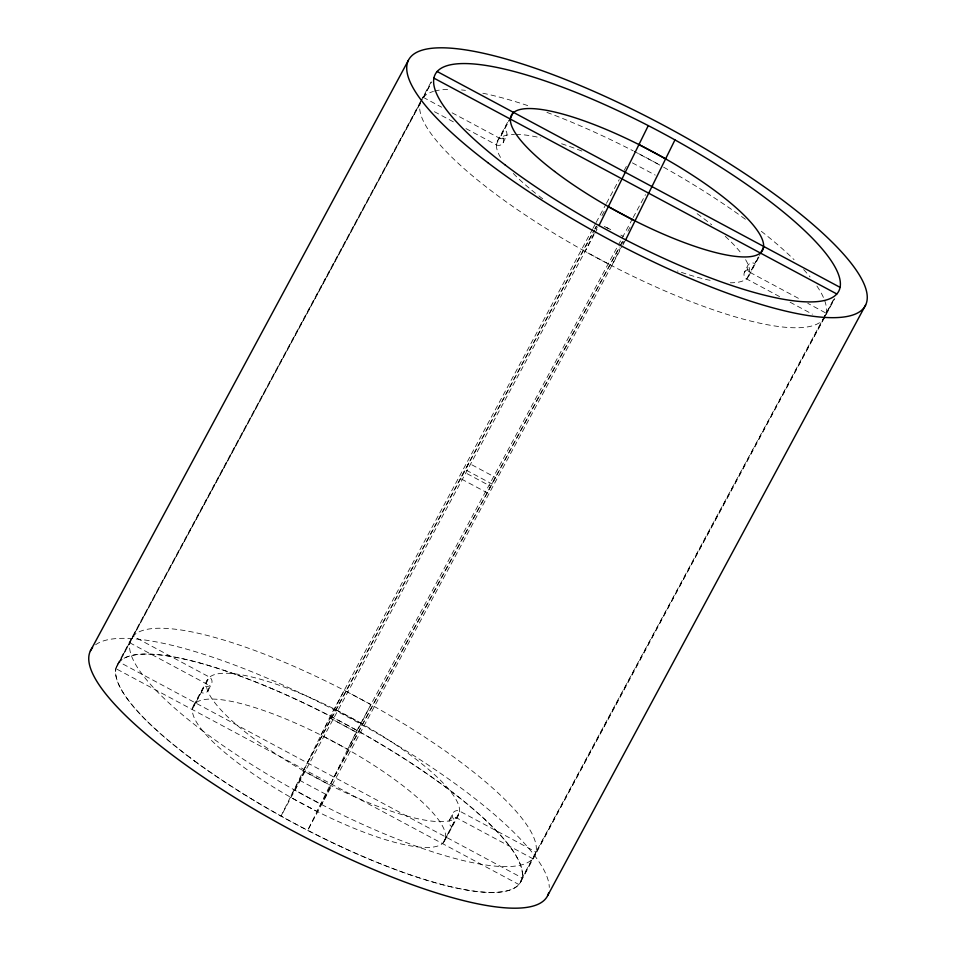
<?xml version="1.0" encoding="UTF-8"?>
<svg xmlns="http://www.w3.org/2000/svg" width="956" height="956" viewBox="0 0 956 956"><rect width="100%" height="100%" fill="white"/><g stroke="black" fill="none" stroke-linecap="round" stroke-linejoin="round"><path stroke-width="0.72" stroke-dasharray="4.78 3.58" d="M304.331 771.217L294.95 790.254L321.622 804.546L331.003 785.497L317.034 811.477L290.361 797.196L304.331 771.217L330.943 785.641M330.083 718.207L344.232 690.316L370.904 704.596L347.673 749.337L321.001 735.045L330.143 718.064L356.755 732.499L330.19 718.04M201.25 692.479L204.512 685.87A5.186 5.031 26.2 0 0 211.467 683.887A5.186 5.031 26.2 0 0 209.28 677.003L133.087 636.194L129.825 642.802L206.018 683.624A5.186 5.031 26.2 0 1 208.205 690.495A5.186 5.031 26.2 0 1 201.25 692.479L192.108 709.46L204.512 685.87M206.018 683.624L209.28 677.003M208.205 690.495L211.467 683.887M465.954 128.582L496.164 144.774L499.426 138.154A5.186 5.031 26.2 0 0 506.381 136.17A5.186 5.031 26.2 0 0 504.194 129.299L509.118 120.157M496.164 144.774A5.186 5.031 26.2 0 0 503.119 142.791A5.186 5.031 26.2 0 0 500.932 135.907L504.194 129.299M503.119 142.791L506.381 136.17M593.795 233.766L585.096 251.404L611.768 265.684L620.456 248.046M449.619 819.83L452.881 813.209A5.186 5.031 26.2 0 1 459.836 811.226L536.029 852.047L532.767 858.667L456.574 817.846A5.186 5.031 26.2 0 0 449.619 819.83A5.186 5.031 26.2 0 0 451.806 826.701L442.664 843.682L455.068 820.093A5.186 5.031 26.2 0 1 452.881 813.209M451.806 826.701L455.068 820.093M456.574 817.846L459.836 811.226M779.558 296.587L746.72 278.997A5.186 5.031 26.2 0 1 744.533 272.113L747.795 265.505A5.186 5.031 26.2 0 1 754.75 263.521L758.263 256.985M746.72 278.997L749.982 272.376A5.186 5.031 26.2 0 1 747.795 265.505M744.533 272.113A5.186 5.031 26.2 0 1 751.488 270.13L754.75 263.521M822.913 319.806L826.175 313.198L807.784 303.339M596.09 229.309L597.357 226.942M622.762 243.589L624.029 241.223M117.038 665.245L420.198 102.196M420.903 100.882L431.526 81.152M422.277 99.125L119.177 662.03L522.119 877.883L833.704 299.192M422.982 97.811L431.479 82.025M420.425 103.105L115.915 668.638L518.857 884.503L823.367 318.957M423.257 97.847L431.048 83.375M193.303 705.91L207.213 680.075M497.359 141.225L508.484 120.552M500.932 135.907L510.074 118.938M592.624 228.998L330.322 716.152L281.04 816.089L594.046 234.77M593.055 228.209L595.887 222.951M596.162 222.425L606.068 204.034M606.51 203.222L619.249 179.549M624.208 170.347L626.335 166.392M307.318 762.816L594.142 230.121M594.847 228.807L596.257 226.178M601.922 215.662L604.754 210.404M304.056 769.425L594.417 230.169M595.122 228.854L596.544 226.225M594.763 233.455L597.596 228.197M632.466 218.816L356.994 730.432L307.713 830.37L622.129 246.433M633.171 217.502L645.479 194.666M333.979 777.097L619.392 247.042M620.097 245.728L622.93 240.47M627.889 231.268L630.004 227.325M330.716 783.717L619.667 247.078M620.372 245.764L622.499 241.82M622.846 245.106L625.678 239.848M751.488 270.13L760.629 253.161M444.731 840.611L458.641 814.775M748.787 275.925L759.912 255.252M824.072 317.643L833.99 299.24M520.924 881.432L834.791 298.511M632.37 162.867L655.23 175.103M423.233 97.333L441.624 107.192M452.128 112.82L499.426 138.154M749.982 272.376L801.212 299.826M434.418 111.697L454.124 122.249M790.074 302.216L812.397 314.177M606.869 227.588L610.681 229.619M620.838 235.068L623.372 236.431M604.264 226.369L608.076 228.412M334.923 709.209L361.583 723.501M299.503 780.216L326.175 794.496M825.052 316.591A229.07 55.807 28.3 0 1 601.061 260.092A229.07 55.807 28.3 0 1 420.628 101.635M423.006 97.596A229.07 55.807 28.3 0 1 433.438 91.418M434.61 91.083A229.07 55.807 28.3 0 1 449.248 89.386M461.497 89.948A229.07 55.807 28.3 0 1 465.464 90.366M482.816 93.222A229.07 55.807 28.3 0 1 530.126 106.391M546.904 112.378A229.07 55.807 28.3 0 1 633.183 150.845M663.595 167.169A229.07 55.807 28.3 0 1 740.362 215.626M741.509 216.462A229.07 55.807 28.3 0 1 747.21 220.609M761.311 231.304A229.07 55.807 28.3 0 1 794.077 259.685M803.685 269.592A229.07 55.807 28.3 0 1 810.055 276.929M816.89 286.011A229.07 55.807 28.3 0 1 823.761 298.248M824.705 300.674A229.07 55.807 28.3 0 1 825.518 315.516M745.62 259.709A142.623 34.751 28.3 0 1 730.276 282.785M710.141 280.347A142.623 34.751 28.3 0 1 677.457 270.99M542.721 198.812A142.623 34.751 28.3 0 1 536.734 194.211M535.575 193.303A142.623 34.751 28.3 0 1 513.3 173.442M500.526 157.429A142.623 34.751 28.3 0 1 514.471 134.366M515.87 134.354A142.623 34.751 28.3 0 1 540.738 137.843M561.614 143.758A142.623 34.751 28.3 0 1 582.204 151.191M697.115 213.69A142.623 34.751 28.3 0 1 711.706 224.756M725.245 236.323A142.623 34.751 28.3 0 1 742.071 254.427M95.588 644.786A259.327 63.18 28.3 0 1 346.323 716.223A259.327 63.18 28.3 0 1 549.294 887.443M463.911 471.977L460.649 478.598L487.321 492.878L490.583 486.269L463.911 471.977M468.679 463.122L465.417 469.731L492.089 484.023L495.351 477.403L468.679 463.122M659.771 165.065L634.378 151.454A229.07 55.807 28.3 0 1 659.831 165.065M194.905 761.251A229.082 55.807 28.3 0 0 520.662 881.97A229.082 55.807 28.3 0 0 241.486 676.561A229.082 55.807 28.3 0 0 194.905 761.251M187.149 755.455A229.07 55.807 28.3 0 0 519.084 884.24A229.07 55.807 28.3 0 0 250.819 680.098A229.07 55.807 28.3 0 0 187.149 755.455M201.059 729.619A229.07 55.807 28.3 0 0 532.994 858.404A229.07 55.807 28.3 0 0 264.728 654.263A229.07 55.807 28.3 0 0 201.059 729.619M236.634 761.968A142.623 34.751 28.3 0 0 443.524 842.439A142.623 34.751 28.3 0 0 276.893 715.387A142.623 34.751 28.3 0 0 236.634 761.968M250.556 736.132A142.623 34.751 28.3 0 0 457.434 816.603A142.623 34.751 28.3 0 0 290.803 689.551A142.623 34.751 28.3 0 0 250.556 736.132"/><path stroke-width="1.43" d="M510.074 118.938L513.336 112.318M599.006 225.568L648.288 125.63M625.678 239.848L674.96 139.911M760.629 253.161L763.892 246.54M90.366 650.976L408.32 60.443M547.68 895.557L865.634 305.024M638.967 144.523L665.639 158.804M437.143 71.497L840.085 287.362M433.881 78.117L836.823 293.97M608.327 206.663L634.999 220.956M548.613 893.059A259.327 63.18 28.3 0 1 289.321 829.019A259.327 63.18 28.3 0 1 92.529 647.63M505.115 164.922A229.07 55.807 28.3 0 0 837.05 293.707A229.07 55.807 28.3 0 0 568.784 89.577A229.07 55.807 28.3 0 0 505.115 164.922M554.6 171.435A142.623 34.751 28.3 0 0 761.49 251.906A142.623 34.751 28.3 0 0 594.859 124.866A142.623 34.751 28.3 0 0 554.6 171.435M487.703 162.58A259.327 63.18 28.3 0 0 863.471 308.37A259.327 63.18 28.3 0 0 559.774 77.269A259.327 63.18 28.3 0 0 487.703 162.58"/></g></svg>
